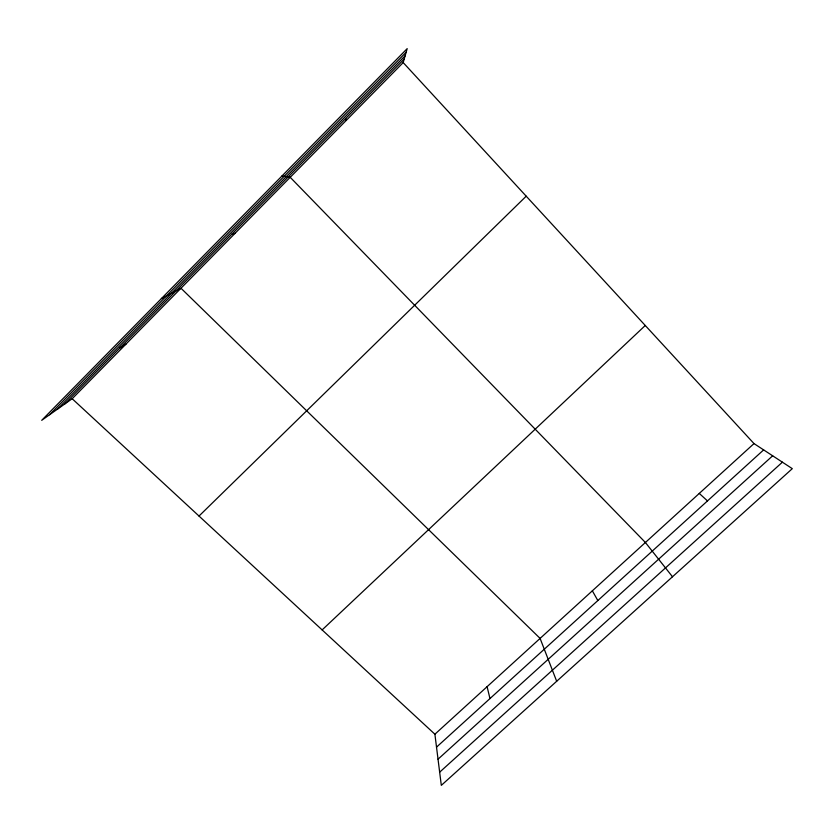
<?xml version="1.0" encoding="UTF-8"?>
<svg xmlns="http://www.w3.org/2000/svg" width="834" height="834" viewBox="0 0 834 834"><rect width="100%" height="100%" fill="white"/><g stroke="black" fill="none" stroke-linecap="round" stroke-linejoin="round"><path stroke-width="1.25" d="M403.187 62.581L407.19 48.633L41.7 420.326L72.172 398.725L403.187 62.581L753.999 443.584L792.3 468.656L441.311 785.367L434.9 734.222L72.172 398.725M49.602 414.727L406.148 52.271M57.358 409.233L405.126 55.815M64.531 404.146L404.188 59.099M199.013 516.048L526.212 196.188M322.132 629.92L645.266 325.489M434.9 734.222L753.999 443.584M436.516 747.139L763.642 449.891M438.027 759.201L772.659 455.802M439.654 772.18L782.396 462.172M119.815 347.976L126.111 343.952M161.4 298.593L180.978 288.23L540.098 638.406L556.674 681.263M231.633 234.385L235.136 233.239M281.996 175.953L290.211 177.308L645.401 542.496L672.496 576.763M699.278 493.426L707.493 500.911M592.349 590.816L597.832 600.563M345.662 118.553L346.214 120.44M487.087 686.684L489.975 698.569"/></g></svg>
